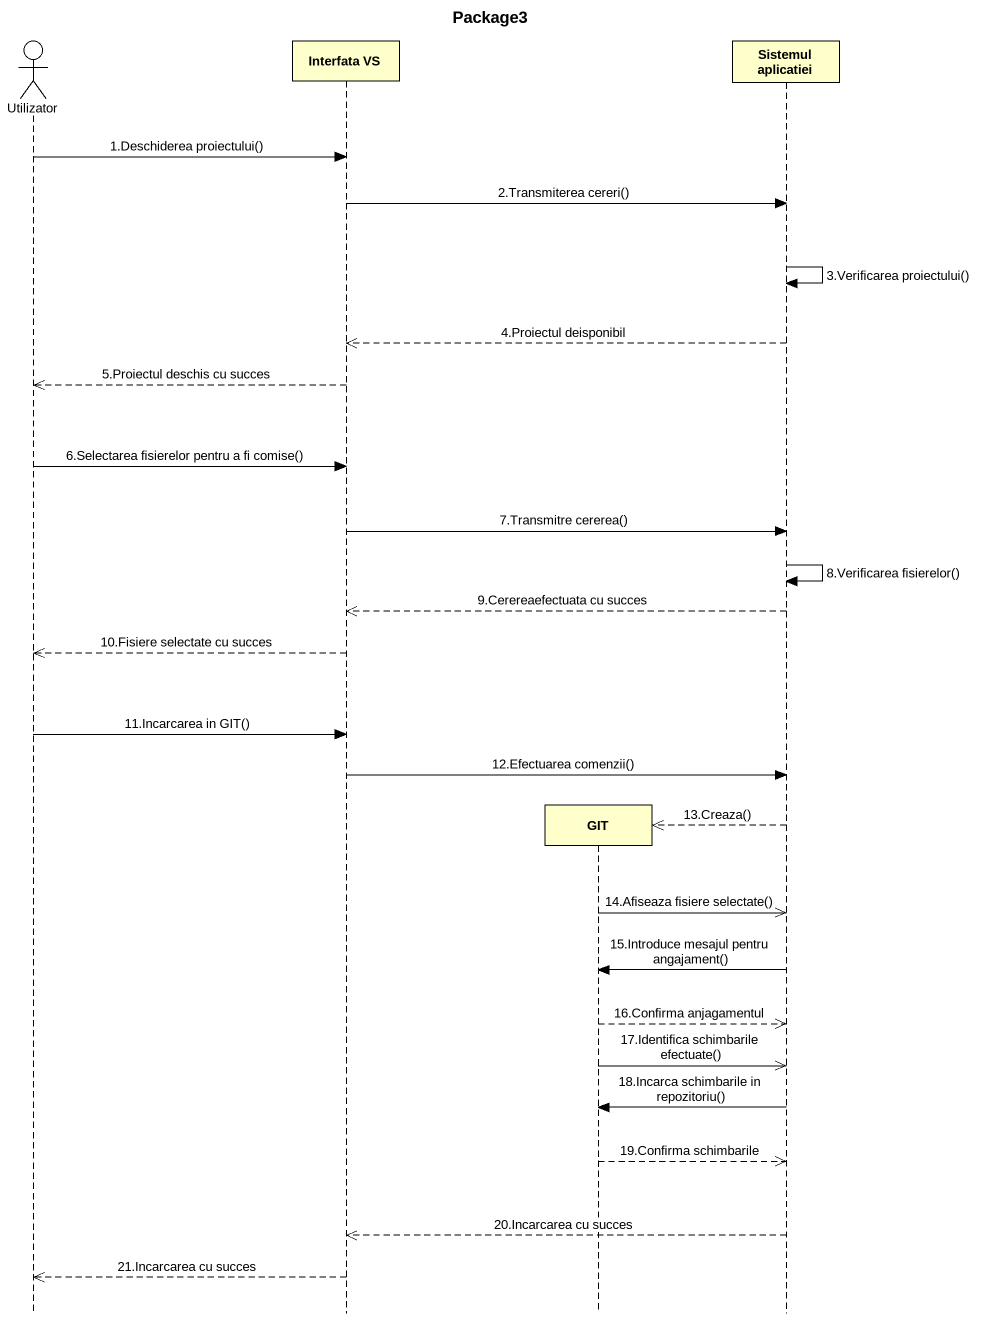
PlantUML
@startuml
title Package3
hide footbox
actor Utilizator
participant "Interfata VS" as Interfata_VS
participant GIT
participant "Sistemul aplicatiei" as Sistemul_aplicatiei

Utilizator -> Interfata_VS : 1.Deschiderea proiectului()
Interfata_VS -> Sistemul_aplicatiei : 2.Transmiterea cereri()
Sistemul_aplicatiei -> Sistemul_aplicatiei : 3.Verificarea proiectului()
Sistemul_aplicatiei -->> Interfata_VS : 4.Proiectul deisponibil
Interfata_VS -->> Utilizator : 5.Proiectul deschis cu succes
Utilizator -> Interfata_VS : 6.Selectarea fisierelor pentru a fi comise()
Interfata_VS -> Sistemul_aplicatiei : 7.Transmitre cererea()
Sistemul_aplicatiei -> Sistemul_aplicatiei : 8.Verificarea fisierelor()
Sistemul_aplicatiei -->> Interfata_VS : 9.Cerereaefectuata cu succes
Interfata_VS -->> Utilizator : 10.Fisiere selectate cu succes
Utilizator -> Interfata_VS : 11.Incarcarea in GIT()
Interfata_VS -> Sistemul_aplicatiei : 12.Efectuarea comenzii()
Sistemul_aplicatiei -->> GIT ** : 13.Creaza()
GIT ->> Sistemul_aplicatiei : 14.Afiseaza fisiere selectate()
Sistemul_aplicatiei -> GIT : 15.Introduce mesajul pentru angajament()
GIT -->> Sistemul_aplicatiei : 16.Confirma anjagamentul
GIT ->> Sistemul_aplicatiei : 17.Identifica schimbarile efectuate()
Sistemul_aplicatiei -> GIT : 18.Incarca schimbarile in repozitoriu()
GIT -->> Sistemul_aplicatiei : 19.Confirma schimbarile
Sistemul_aplicatiei -->> Interfata_VS : 20.Incarcarea cu succes
Interfata_VS -->> Utilizator : 21.Incarcarea cu succes
@enduml
